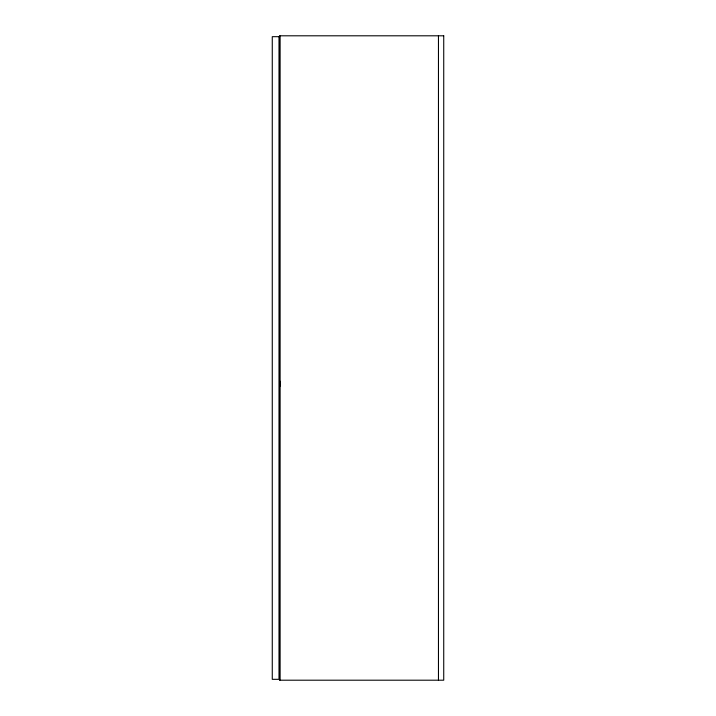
<?xml version="1.0" encoding="UTF-8"?>
<svg xmlns="http://www.w3.org/2000/svg" width="716" height="716" viewBox="0 0 716 716"><rect width="100%" height="100%" fill="white"/><g stroke="black" fill="none" stroke-linecap="round" stroke-linejoin="round"><path stroke-width="1.07" d="M279.884 381.136L279.884 386.416M438.46 35.8L438.46 680.2M279.884 35.8L279.884 680.2M443.732 35.8L279.705 35.8L279.705 680.2L443.732 680.2L443.732 35.8M278.998 36.677L272.268 36.677L272.268 679.323L278.998 679.323L278.998 36.677"/></g></svg>
